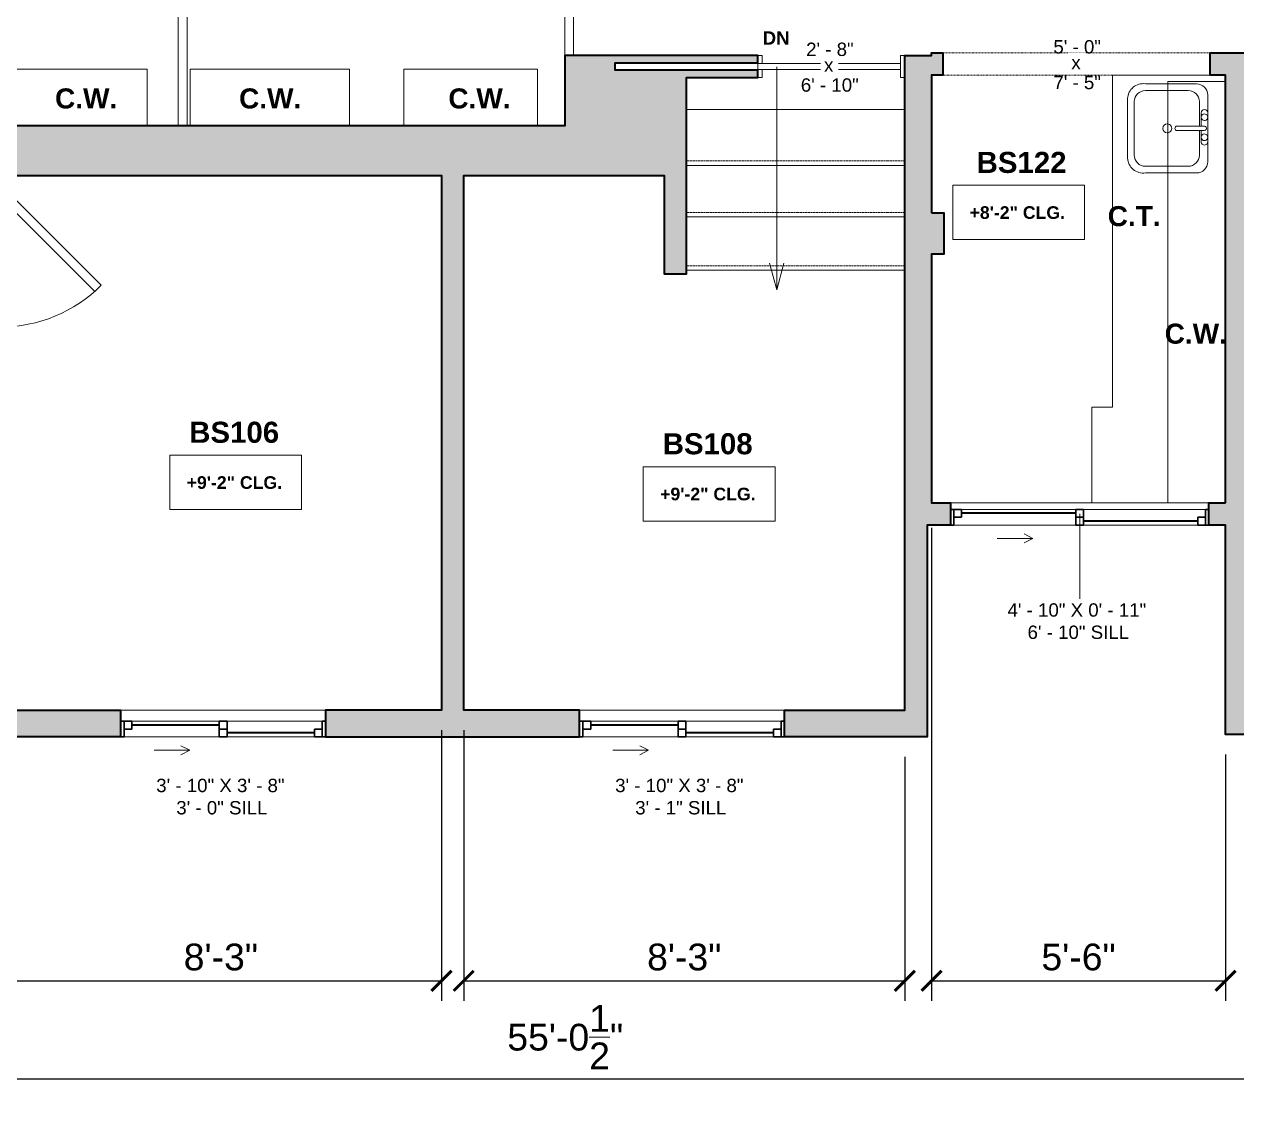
# Model space of a CAD drawing. Header units: inches. Extents: x -2078 to 106214, y -964 to 6385.
# Drawn here: x 90387 to 90659.1, y 3505.2 to 3746.4 of the extents above; entities that cross this region are included whole.
import ezdxf

# ---------------------------------------------------------------- set-up
doc = ezdxf.new("R2010")
doc.units = ezdxf.units.IN
doc.header["$MEASUREMENT"] = 0
doc.linetypes.add('Dash', pattern=[0.25, 0.125, -0.125])
doc.linetypes.add('Overhead 1_16_', pattern=[0.101562, 0.0625, -0.039062])
for name, color, linetype, lineweight in [('A-ANNO', 2, 'Continuous', 5), ('A-ANNO-DIMS-48', 1, 'Continuous', 9), ('A-DETAIL-2', 20, 'Continuous', 25), ('A-DOOR', 1, 'Continuous', 18), ('A-DOOR-HDLN', 1, 'Dash', 18), ('A-FIXT', 150, 'Continuous', 9), ('A-FLOR', 6, 'Continuous', 18), ('A-GLAZ', 2, 'Continuous', 30), ('A-STRS', 4, 'Continuous', 9), ('A-WALL', 3, 'Continuous', 40), ('A-WINDOWS', 2, 'Continuous', 18)]:
    doc.layers.add(name, color=color, linetype=linetype, lineweight=lineweight)
doc.layers.add('A-HATCH', color=9, linetype='Continuous')
doc.styles.add('Arial_1', font='arial.ttf', dxfattribs={"height": 0.0625})
doc.styles.add('Arial_2', font='arial.ttf', dxfattribs={"height": 3})
doc.styles.add('Arial_B', font='arialbd.ttf', dxfattribs={"height": 4.5})
doc.styles.add('Arial_B_2', font='arialbd.ttf', dxfattribs={"height": 0.125})
doc.styles.add('Arial_B_3', font='arialbd.ttf', dxfattribs={"height": 0.0625})
doc.styles.add('Arial_B_4', font='arialbd.ttf', dxfattribs={"height": 0.0625})
doc.styles.add('Jay Cad', font='arial.ttf', dxfattribs={"height": 0.125})
doc.dimstyles.new('Jay Cad - DIMS', dxfattribs={"dimtxt": 0.125, "dimasz": 0.09375, "dimexe": 0.09375, "dimexo": 0.09375, "dimgap": 0.046875, "dimtad": 1, "dimdec": 1, "dimzin": 0, "dimdsep": 46, "dimlunit": 4, "dimtxsty": 'Jay Cad', "dimblk": 'ARCHTICK', "dimcen": 0.09, "dimclrd": 1, "dimclre": 1, "dimclrt": 256, "dimadec": 0, "dimazin": 0, "dimtfac": 1, "dimtdec": 1, "dimtofl": 0, "dimtmove": 1, "dimatfit": 3, "dimfxl": 1, "dimtolj": 1, "dimtzin": 0, "dimarcsym": 0})

# ---------------------------------------------------------------- blocks, each defined once
blk = doc.blocks.new('JC_SLIDING WINDOW - DOUBLE - SLIDING WINDOW-1501931-2ND FLOOR PLAN - BUISNESS OFFCE')
at = {"layer": 'A-GLAZ'}
for p, q in [((-23, 2.85), (-23, -3.15)), ((-23, 2.85), (-20.5, 2.85)), ((-22.25, 2.85), (-22.25, -0.65)), ((-20.5, 2.85), (-20.5, 1.1)), ((-0.875, -0.65), (-0.875, 2.85)), ((-0.875, 2.85), (0.875, 2.85)), ((0.875, 2.85), (0.875, -0.65)), ((22.25, 2.85), (23, 2.85)), ((22.25, 2.85), (22.25, -0.65)), ((23, -3.15), (23, 2.85)), ((-20.5, 1.1), (-22.25, 1.1)), ((0.875, 1.1), (-0.875, 1.1)), ((20.5, 1.1), (20.5, -0.65)), ((22.25, 1.1), (20.5, 1.1)), ((-23, -0.65), (-22.25, -0.65)), ((-0.875, -0.65), (0.875, -0.65)), ((20.5, -0.65), (23, -0.65))]:
    blk.add_line(p, q, dxfattribs=at)
at = {"layer": 'A-GLAZ', "lineweight": 9}
for p, q in [((-20.5, 2.85), (-0.875, 2.85)), ((0.875, 2.85), (22.25, 2.85)), ((-22.25, -0.65), (-0.875, -0.65)), ((0.875, -0.65), (20.5, -0.65))]:
    blk.add_line(p, q, dxfattribs=at)
at = {"layer": 'A-GLAZ', "lineweight": 40}
for p, q in [((-20.5, 1.975), (-0.875, 1.975)), ((0.875, 0.225), (20.5, 0.225))]:
    blk.add_line(p, q, dxfattribs=at)
at = {"layer": 'A-WINDOWS'}
for p, q in [((7.5, 5.85), (9.5, 6.85)), ((7.5, 5.85), (9.5, 4.85)), ((7.5, 5.85), (15.5, 5.85)), ((23, 2.85), (-23, 2.85)), ((-23, -3.15), (23, -3.15))]:
    blk.add_line(p, q, dxfattribs=at)
blk = doc.blocks.new('JC_OPENING DOOR - 7 5 x 5-1511959-2ND FLOOR PLAN - BUISNESS OFFCE')
at = {"layer": 'A-DOOR-HDLN'}
for p, q in [((29.68, 2.5), (-30.32, 2.5)), ((-30.32, 2.5), (-30.32, -2.5)), ((29.68, -2.5), (29.68, 2.5)), ((-30.32, -2.5), (29.68, -2.5))]:
    blk.add_line(p, q, dxfattribs=at)
blk = doc.blocks.new('JC_POCKET DOOR - POCKET DOOR-1554600-2ND FLOOR PLAN - BUISNESS OFFCE')
at = {"layer": 'A-DOOR'}
for p, q in [((-17, 2.5), (-16, 2.5)), ((-17, -2.5), (-17, 2.5)), ((-16, 2.5), (-16, -2.5)), ((-16, 0.69), (16, 0.69)), ((-16, -0.69), (-16, 0.69)), ((15, 2.5), (16, 2.5)), ((15, 0.69), (15, 2.5)), ((16, 0.69), (15, 0.69)), ((16, 2.5), (16, 0.69)), ((16, 0.69), (16, -0.69)), ((-16, -2.5), (-17, -2.5)), ((16, -0.69), (-16, -0.69)), ((15, -0.69), (16, -0.69)), ((15, -2.5), (15, -0.69)), ((16, -2.5), (15, -2.5)), ((16, -0.69), (16, -2.5))]:
    blk.add_line(p, q, dxfattribs=at)
blk = doc.blocks.new('JC_DOOR_SINGLE PANEL - SINGLE DOOR-1512755-2ND FLOOR PLAN - BUISNESS OFFCE')
at = {"layer": 'A-DOOR', "lineweight": 30}
for p, q in [((-8.04, -24.21), (14.59, -1.59)), ((14.59, -1.59), (16, -3)), ((16, -3), (-6.63, -25.63)), ((-6.63, -25.63), (-8.04, -24.21))]:
    blk.add_line(p, q, dxfattribs=at)
at = {"layer": 'A-DOOR', "lineweight": 9}
blk.add_arc((16, -3), 32, 180, 225, dxfattribs=at)
blk = doc.blocks.new('JC_SLIDING WINDOW - DOUBLE - SLIDING WINDOW-1555250-2ND FLOOR PLAN - BUISNESS OFFCE')
at = {"layer": 'A-GLAZ'}
for p, q in [((-29, 2.35), (-29, -2.65)), ((-29, 2.35), (-26.5, 2.35)), ((-28.25, 2.35), (-28.25, -1.15)), ((-26.5, 0.6), (-28.25, 0.6)), ((-26.5, 2.35), (-26.5, 0.6)), ((-0.875, -1.15), (-0.875, 2.35)), ((-0.875, 2.35), (0.875, 2.35)), ((0.875, 0.6), (-0.875, 0.6)), ((0.875, 2.35), (0.875, -1.15)), ((26.5, 0.6), (26.5, -1.15)), ((28.25, 0.6), (26.5, 0.6)), ((28.25, 2.35), (29, 2.35)), ((28.25, 2.35), (28.25, -1.15)), ((29, -2.65), (29, 2.35)), ((-29, -1.15), (-28.25, -1.15)), ((-0.875, -1.15), (0.875, -1.15)), ((26.5, -1.15), (29, -1.15))]:
    blk.add_line(p, q, dxfattribs=at)
at = {"layer": 'A-GLAZ', "lineweight": 9}
for p, q in [((-26.5, 2.35), (-0.875, 2.35)), ((0.875, 2.35), (28.25, 2.35)), ((-28.25, -1.15), (-0.875, -1.15)), ((0.875, -1.15), (26.5, -1.15))]:
    blk.add_line(p, q, dxfattribs=at)
at = {"layer": 'A-GLAZ', "lineweight": 40}
for p, q in [((-26.5, 1.475), (-0.875, 1.475)), ((0.875, -0.275), (26.5, -0.275))]:
    blk.add_line(p, q, dxfattribs=at)
at = {"layer": 'A-WINDOWS'}
for p, q in [((10.5, 5.35), (12.5, 6.35)), ((10.5, 5.35), (12.5, 4.35)), ((10.5, 5.35), (18.5, 5.35)), ((29, 2.35), (-29, 2.35)), ((-29, -2.65), (29, -2.65))]:
    blk.add_line(p, q, dxfattribs=at)
blk = doc.blocks.new('Sink Vanity-Square - 20_ x 18_-669472-2ND FLOOR PLAN - BUISNESS OFFCE')
at = {"layer": 'A-FIXT'}
for p, q in [((8.12, 7.09), (-6.88, 7.09)), ((3.62, 7.09), (-2.88, 7.09)), ((-2.88, 5.59), (0.12, 5.59)), ((0.12, 6.33), (0.12, 0.22)), ((1.12, 6.33), (1.12, 0.22)), ((1.12, 5.59), (3.62, 5.59)), ((-9.38, 4.59), (-9.38, -6.91)), ((0.12, 5.22), (-5.38, 5.22)), ((6.62, 5.22), (1.12, 5.22)), ((10.62, -6.91), (10.62, 4.59)), ((-7.88, 2.72), (-7.88, -6.91)), ((9.12, -6.91), (9.12, 2.72)), ((-5.38, -9.41), (6.62, -9.41)), ((-6.06, -10.91), (7.3, -10.91))]:
    blk.add_line(p, q, dxfattribs=at)
for centre, radius, start, end in [((-6.88, 4.59), 2.5, 90, 180), ((-2.88, 6.34), 0.75, 90, 270), ((-1.88, 6.34), 0.75, 360, 180), ((-1.88, 6.34), 0.75, 180, 0), ((0.62, 6.33), 0.5, 360, 180), ((2.62, 6.34), 0.75, 360, 180), ((2.62, 6.34), 0.75, 180, 360), ((3.62, 6.34), 0.75, 270, 90), ((8.12, 4.59), 2.5, 360, 90), ((-5.38, 2.72), 2.5, 90, 180), ((6.62, 2.72), 2.5, 0, 90), ((0.62, 0.22), 0.5, 180, 0), ((0.62, -2), 1, 360, 180), ((0.62, -2), 1, 180, 0), ((-5.91, -7.4), 3.51, 171.8503, 267.5498), ((-5.38, -6.91), 2.5, 180, 270), ((6.62, -6.91), 2.5, 270, 0), ((7.15, -7.4), 3.51, 272.4502, 8.1497)]:
    blk.add_arc(centre, radius, start, end, dxfattribs=at)
blk = doc.blocks.new('Generic Models 8 - Generic Models 8-1539404-2ND FLOOR PLAN - BUISNESS OFFCE')
at = {"layer": 'A-FIXT', "linetype": 'Dash'}
for p, q in [((55.73, 78.83), (25.77, 78.83)), ((25.77, 78.83), (55.73, 78.83)), ((55.73, 66.08), (55.73, 78.83)), ((55.73, 78.83), (55.73, 66.08)), ((101.11, 78.83), (65.36, 78.83)), ((65.36, 78.83), (65.36, 66.08)), ((65.36, 66.08), (65.36, 78.83)), ((65.36, 78.83), (101.11, 78.83)), ((101.11, 66.08), (101.11, 78.83)), ((101.11, 78.83), (101.11, 66.08)), ((143.37, 78.83), (113.37, 78.83)), ((113.37, 78.83), (113.37, 66.08)), ((113.37, 66.08), (113.37, 78.83)), ((113.37, 78.83), (143.37, 78.83)), ((143.37, 66.08), (143.37, 78.83)), ((143.37, 78.83), (143.37, 66.08)), ((297.78, 76.06), (284.8, 76.06)), ((284.8, 76.06), (284.8, -18.5)), ((284.8, -18.5), (284.8, 76.06)), ((284.8, 76.06), (297.78, 76.06)), ((297.78, -18.5), (297.78, 76.06)), ((297.78, 76.06), (297.78, -18.5)), ((25.77, 66.08), (55.73, 66.08)), ((55.73, 66.08), (25.77, 66.08)), ((65.36, 66.08), (101.11, 66.08)), ((101.11, 66.08), (65.36, 66.08)), ((113.37, 66.08), (143.37, 66.08)), ((143.37, 66.08), (113.37, 66.08)), ((284.8, -18.5), (297.78, -18.5)), ((297.78, -18.5), (284.8, -18.5))]:
    blk.add_line(p, q, dxfattribs=at)
blk = doc.blocks.new('Generic Models 9 - Generic Models 9-1540027-2ND FLOOR PLAN - BUISNESS OFFCE')
at = {"layer": 'A-FIXT'}
for p, q in [((62.69, 66.08), (62.69, 139.38)), ((62.69, 139.38), (62.69, 66.08)), ((64.69, 139.38), (64.69, 66.08)), ((64.69, 66.08), (64.69, 139.38)), ((149.44, 66.08), (149.44, 90.51)), ((149.44, 90.51), (149.44, 66.08)), ((297.78, 77.5), (272.43, 77.5)), ((272.43, 77.5), (272.43, 2.93)), ((272.43, 2.93), (272.43, 77.5)), ((272.43, 77.5), (297.78, 77.5)), ((297.78, -18.5), (297.78, 77.5)), ((297.78, 77.5), (297.78, -18.5)), ((-24.06, 66.08), (62.69, 66.08)), ((62.69, 66.08), (-24.06, 66.08)), ((64.69, 66.08), (149.44, 66.08)), ((149.44, 66.08), (64.69, 66.08)), ((272.43, 2.93), (267.78, 2.93)), ((267.78, 2.93), (267.78, -18.5)), ((267.78, -18.5), (267.78, 2.93)), ((267.78, 2.93), (272.43, 2.93)), ((267.78, -18.5), (297.78, -18.5)), ((297.78, -18.5), (267.78, -18.5))]:
    blk.add_line(p, q, dxfattribs=at)
blk = doc.blocks.new('JC- existing door Tag_quad - JC- existing door Tag_quad-839775-2ND FLOOR PLAN - BUISNESS OFFCE')
at = {"layer": 'A-ANNO', "insert": (-0.0234, 0.0378), "char_height": 0.0625, "width": 0.0505, "attachment_point": 1, "style": 'Arial_2', "bg_fill": 3, "box_fill_scale": 1.25, "bg_fill_color": 256, "bg_fill_true_color": 13158600, "bg_fill_transparency": 0}
blk.add_mtext('x', dxfattribs=at)
blk = doc.blocks.new('_ArchTick')
at = {"color": 0, "linetype": 'ByBlock', "const_width": 0.15}
blk.add_lwpolyline([(-0.5, -0.5), (0.5, 0.5)], dxfattribs=at)
blk = doc.blocks.new('*D3198')
at = {"layer": 'A-ANNO-DIMS-48', "color": 1, "lineweight": -2, "transparency": 16777216}
for p, q in [((90590.6, 3633.39), (90590.6, 3527.18)), ((90656.6, 3582.5), (90656.6, 3527.18)), ((90590.6, 3531.68), (90656.6, 3531.68))]:
    blk.add_line(p, q, dxfattribs=at)
at = {"layer": 'Defpoints', "color": 0, "transparency": 16777216}
for p in [(90590.6, 3637.89), (90656.6, 3587), (90656.6, 3531.68)]:
    blk.add_point(p, dxfattribs=at)
at = {"layer": 'A-ANNO-DIMS-48', "color": 1, "lineweight": -2, "transparency": 16777216, "xscale": 4.5, "yscale": 4.5, "zscale": 4.5, "rotation": 180}
blk.add_blockref('_ArchTick', (90590.6, 3531.68), dxfattribs=at)
at = {"layer": 'A-ANNO-DIMS-48', "color": 1, "lineweight": -2, "transparency": 16777216, "xscale": 4.5, "yscale": 4.5, "zscale": 4.5}
blk.add_blockref('_ArchTick', (90656.6, 3531.68), dxfattribs=at)
at = {"layer": 'A-ANNO-DIMS-48', "color": 2, "transparency": 16777216, "insert": (90623.6, 3536.99), "char_height": 6, "width": 0.4008, "attachment_point": 5, "style": 'Jay Cad'}
blk.add_mtext('\\A1;5\'-6"', dxfattribs=at)
blk = doc.blocks.new('*D3199')
at = {"layer": 'A-ANNO-DIMS-48', "color": 1, "lineweight": -2, "transparency": 16777216}
for p, q in [((90485.6, 3587.94), (90485.6, 3527.18)), ((90584.6, 3581.94), (90584.6, 3527.18)), ((90485.6, 3531.68), (90584.6, 3531.68))]:
    blk.add_line(p, q, dxfattribs=at)
at = {"layer": 'Defpoints', "color": 0, "transparency": 16777216}
for p in [(90485.6, 3592.44), (90584.6, 3586.44), (90584.6, 3531.68)]:
    blk.add_point(p, dxfattribs=at)
at = {"layer": 'A-ANNO-DIMS-48', "color": 1, "lineweight": -2, "transparency": 16777216, "xscale": 4.5, "yscale": 4.5, "zscale": 4.5, "rotation": 180}
blk.add_blockref('_ArchTick', (90485.6, 3531.68), dxfattribs=at)
at = {"layer": 'A-ANNO-DIMS-48', "color": 1, "lineweight": -2, "transparency": 16777216, "xscale": 4.5, "yscale": 4.5, "zscale": 4.5}
blk.add_blockref('_ArchTick', (90584.6, 3531.68), dxfattribs=at)
at = {"layer": 'A-ANNO-DIMS-48', "color": 2, "transparency": 16777216, "insert": (90535.1, 3536.99), "char_height": 6, "width": 0.4008, "attachment_point": 5, "style": 'Jay Cad'}
blk.add_mtext('\\A1;8\'-3"', dxfattribs=at)
blk = doc.blocks.new('*D3200')
at = {"layer": 'A-ANNO-DIMS-48', "color": 1, "lineweight": -2, "transparency": 16777216}
for p, q in [((90480.6, 3587.94), (90480.6, 3527.18)), ((90381.6, 3586.15), (90381.6, 3527.18)), ((90381.6, 3531.68), (90480.6, 3531.68))]:
    blk.add_line(p, q, dxfattribs=at)
at = {"layer": 'Defpoints', "color": 0, "transparency": 16777216}
for p in [(90480.6, 3592.44), (90381.6, 3590.65), (90480.6, 3531.68)]:
    blk.add_point(p, dxfattribs=at)
at = {"layer": 'A-ANNO-DIMS-48', "color": 1, "lineweight": -2, "transparency": 16777216, "xscale": 4.5, "yscale": 4.5, "zscale": 4.5, "rotation": 180}
blk.add_blockref('_ArchTick', (90381.6, 3531.68), dxfattribs=at)
at = {"layer": 'A-ANNO-DIMS-48', "color": 1, "lineweight": -2, "transparency": 16777216, "xscale": 4.5, "yscale": 4.5, "zscale": 4.5}
blk.add_blockref('_ArchTick', (90480.6, 3531.68), dxfattribs=at)
at = {"layer": 'A-ANNO-DIMS-48', "color": 2, "transparency": 16777216, "insert": (90431.1, 3536.99), "char_height": 6, "width": 0.4008, "attachment_point": 5, "style": 'Jay Cad'}
blk.add_mtext('\\A1;8\'-3"', dxfattribs=at)
blk = doc.blocks.new('*D3208')
at = {"layer": 'A-ANNO-DIMS-48', "color": 1, "lineweight": -2, "transparency": 16777216}
for p, q in [((90178.17, 3636.08), (90178.17, 3505.2)), ((90838.6, 3588.5), (90838.6, 3505.2)), ((90178.17, 3509.7), (90838.6, 3509.7))]:
    blk.add_line(p, q, dxfattribs=at)
at = {"layer": 'Defpoints', "color": 0, "transparency": 16777216}
for p in [(90178.17, 3640.58), (90838.6, 3593), (90838.6, 3509.7)]:
    blk.add_point(p, dxfattribs=at)
at = {"layer": 'A-ANNO-DIMS-48', "color": 1, "lineweight": -2, "transparency": 16777216, "xscale": 4.5, "yscale": 4.5, "zscale": 4.5, "rotation": 180}
blk.add_blockref('_ArchTick', (90178.17, 3509.7), dxfattribs=at)
at = {"layer": 'A-ANNO-DIMS-48', "color": 1, "lineweight": -2, "transparency": 16777216, "xscale": 4.5, "yscale": 4.5, "zscale": 4.5}
blk.add_blockref('_ArchTick', (90838.6, 3509.7), dxfattribs=at)
at = {"layer": 'A-ANNO-DIMS-48', "color": 2, "transparency": 16777216, "insert": (90508.39, 3519.03), "char_height": 6, "width": 0.8352, "attachment_point": 5, "style": 'Jay Cad'}
blk.add_mtext('\\A1;55\'-0{\\H1x;\\S1/2;}"', dxfattribs=at)

msp = doc.modelspace()

# ---------------------------------------------------------------- hatches: boundary and pattern name
at = {"layer": 'A-HATCH'}
for points in [[(90551.602, 3734.439), (90551.602, 3736.126), (90519.602, 3736.126), (90519.602, 3737.751), (90551.602, 3737.751), (90551.602, 3739.439), (90508.262, 3739.439), (90508.262, 3734.439), (90535.602, 3734.439)], [(90584.602, 3639.004), (90590.602, 3639.004), (90590.602, 3739.439), (90584.602, 3739.439), (90584.602, 3685.751)], [(90656.602, 3587.004), (90661.602, 3587.004), (90661.602, 3740.004), (90656.602, 3740.004), (90656.602, 3606.54)], [(90531.084, 3718.586), (90531.084, 3734.439), (90508.262, 3734.439), (90508.262, 3718.586)], [(90530.602, 3690.364), (90535.602, 3690.364), (90535.602, 3734.439), (90530.602, 3734.439), (90530.602, 3712.439)], [(90530.602, 3712.439), (90530.602, 3723.586), (90309.847, 3723.586), (90309.847, 3712.439), (90513.262, 3712.439)], [(90508.262, 3718.586), (90508.262, 3723.586), (90329.762, 3723.586), (90329.762, 3718.586), (90505.257, 3718.586)], [(90485.602, 3592.439), (90485.602, 3712.439), (90480.602, 3712.439), (90480.602, 3592.439)], [(90593.328, 3694.799), (90593.328, 3704.049), (90588.328, 3704.049), (90588.328, 3694.799)], [(90584.602, 3586.439), (90589.602, 3586.439), (90589.602, 3634.004), (90584.602, 3634.004), (90584.602, 3592.439)]]:
    msp.add_hatch(color=256, dxfattribs=at).paths.add_polyline_path(points)
h = msp.add_hatch(color=256, dxfattribs=at)
h.paths.add_polyline_path([(90656.602, 3735.004), (90656.602, 3740.004), (90653.102, 3740.004), (90653.102, 3735.004)])
h.paths.add_polyline_path([(90593.102, 3735.004), (90593.102, 3740.004), (90590.602, 3740.004), (90590.602, 3735.004)])
h = msp.add_hatch(color=256, dxfattribs=at)
h.paths.add_polyline_path([(90652.852, 3634.004), (90656.602, 3634.004), (90656.602, 3639.004), (90652.852, 3639.004), (90652.852, 3634.288)])
h.paths.add_polyline_path([(90589.602, 3634.004), (90594.852, 3634.004), (90594.852, 3639.004), (90584.602, 3639.004), (90584.602, 3634.004)])
h = msp.add_hatch(color=256, dxfattribs=at)
h.paths.add_polyline_path([(90557.602, 3586.439), (90584.602, 3586.439), (90584.602, 3592.439), (90557.602, 3592.439)])
h.paths.add_polyline_path([(90511.602, 3586.439), (90511.602, 3592.439), (90454.602, 3592.439), (90454.602, 3586.439)])
h.paths.add_polyline_path([(90408.602, 3586.439), (90408.602, 3592.439), (90368.602, 3592.439), (90368.602, 3586.439), (90386.457, 3586.439)])
h.paths.add_polyline_path([(90327.057, 3586.439), (90334.602, 3586.439), (90334.602, 3592.439), (90291.602, 3592.439), (90291.602, 3586.439), (90297.357, 3586.439)])

# ---------------------------------------------------------------- linework, layer by layer
at = {"layer": 'A-ANNO'}
for p, q in [((90555.874, 3686.797), (90555.874, 3736.869)), ((90555.874, 3686.797), (90554.267, 3692.797)), ((90555.874, 3686.797), (90557.482, 3692.797)), ((90623.852, 3636.504), (90623.899, 3617.427))]:
    msp.add_line(p, q, dxfattribs=at)
at = {"layer": 'A-ANNO', "flags": 128}
for points in [[(90595.36, 3710.259), (90624.916, 3710.259), (90624.916, 3698.07), (90595.36, 3698.07)], [(90419.638, 3649.65), (90449.193, 3649.65), (90449.193, 3637.461), (90419.638, 3637.461)], [(90525.909, 3647.071), (90555.465, 3647.071), (90555.465, 3634.882), (90525.909, 3634.882)]]:
    msp.add_lwpolyline(points, close=True, dxfattribs=at)
at = {"layer": 'A-DETAIL-2'}
msp.add_line((90510.262, 3739.439), (90508.262, 3739.439), dxfattribs=at)
at = {"layer": 'A-FLOR'}
msp.add_line((90535.602, 3727.314), (90584.602, 3727.314), dxfattribs=at)
at = {"layer": 'A-STRS'}
for p, q in [((90535.602, 3727.314), (90584.602, 3727.314)), ((90535.602, 3714.73), (90584.602, 3714.73)), ((90535.602, 3703.185), (90584.602, 3703.185)), ((90535.602, 3691.185), (90584.602, 3691.185))]:
    msp.add_line(p, q, dxfattribs=at)
at = {"layer": 'A-STRS', "linetype": 'Overhead 1_16_'}
for p, q in [((90535.602, 3715.73), (90584.602, 3715.73)), ((90535.602, 3704.185), (90584.602, 3704.185)), ((90535.602, 3692.185), (90584.602, 3692.185))]:
    msp.add_line(p, q, dxfattribs=at)
at = {"layer": 'A-WALL', "lineweight": 0}
for points in [[(90508.262, 3739.439), (90508.262, 3797.189), (90487.262, 3797.189), (90487.262, 3799.189), (90510.262, 3799.189), (90510.262, 3739.439)], [(90421.512, 3723.586), (90421.512, 3796.886), (90420.375, 3796.886), (90420.375, 3798.886), (90424.518, 3798.886), (90424.518, 3796.886), (90423.512, 3796.886), (90423.512, 3723.586)]]:
    msp.add_lwpolyline(points, dxfattribs=at)
at = {"layer": 'A-WALL'}
msp.add_lwpolyline([(90381.602, 3712.439), (90480.602, 3712.439), (90480.602, 3592.439), (90454.602, 3592.439), (90454.602, 3586.439), (90511.602, 3586.439), (90511.602, 3592.439), (90485.602, 3592.439), (90485.602, 3712.439), (90530.602, 3712.439), (90530.602, 3690.364), (90535.602, 3690.364), (90535.602, 3734.439), (90551.602, 3734.439), (90551.602, 3736.126), (90519.602, 3736.126), (90519.602, 3737.751), (90551.602, 3737.751), (90551.602, 3739.439), (90510.262, 3739.439), (90508.262, 3739.439), (90508.262, 3723.586), (90423.512, 3723.586), (90421.512, 3723.586), (90334.762, 3723.586)], dxfattribs=at)
for points in [[(90656.602, 3639.004), (90656.602, 3735.004), (90653.102, 3735.004), (90653.102, 3740.004), (90661.602, 3740.004), (90661.602, 3685.004), (90665.102, 3685.004), (90665.102, 3680.004), (90661.602, 3680.004), (90661.602, 3593.004), (90737.602, 3593.004), (90737.602, 3587.004), (90656.602, 3587.004), (90656.602, 3634.004), (90652.852, 3634.004), (90652.852, 3639.004)], [(90363.718, 3676.439), (90375.602, 3676.439), (90375.602, 3678.439), (90381.602, 3678.439), (90381.602, 3592.439), (90408.602, 3592.439), (90408.602, 3586.439), (90368.602, 3586.439), (90368.602, 3592.439), (90375.602, 3592.439), (90375.602, 3670.439), (90363.718, 3670.439)]]:
    msp.add_lwpolyline(points, close=True, dxfattribs=at)

# ---------------------------------------------------------------- block references
at = {"layer": 'A-DETAIL-2'}
for name in ['Generic Models 8 - Generic Models 8-1539404-2ND FLOOR PLAN - BUISNESS OFFCE', 'Generic Models 9 - Generic Models 9-1540027-2ND FLOOR PLAN - BUISNESS OFFCE']:
    msp.add_blockref(name, (90358.821, 3657.503), dxfattribs=at)
at = {"layer": 'A-DOOR'}
for name, p, rotation in [('JC_POCKET DOOR - POCKET DOOR-1554600-2ND FLOOR PLAN - BUISNESS OFFCE', (90567.602, 3736.939), 180), ('JC_OPENING DOOR - 7 5 x 5-1511959-2ND FLOOR PLAN - BUISNESS OFFCE', (90622.779, 3737.504), 180), ('JC_DOOR_SINGLE PANEL - SINGLE DOOR-1512755-2ND FLOOR PLAN - BUISNESS OFFCE', (90378.602, 3694.439), 89.99999999999991)]:
    msp.add_blockref(name, p, dxfattribs=dict(at, rotation=rotation))
at = {"layer": 'A-FIXT', "rotation": 269.9999999999997}
msp.add_blockref('Sink Vanity-Square - 20_ x 18_-669472-2ND FLOOR PLAN - BUISNESS OFFCE', (90645.509, 3723.666), dxfattribs=at)
at = {"layer": 'A-WINDOWS', "rotation": 180}
for name, p in [('JC_SLIDING WINDOW - DOUBLE - SLIDING WINDOW-1555250-2ND FLOOR PLAN - BUISNESS OFFCE', (90623.852, 3636.354)), ('JC_SLIDING WINDOW - DOUBLE - SLIDING WINDOW-1501931-2ND FLOOR PLAN - BUISNESS OFFCE', (90431.602, 3589.289)), ('JC_SLIDING WINDOW - DOUBLE - SLIDING WINDOW-1501931-2ND FLOOR PLAN - BUISNESS OFFCE', (90534.602, 3589.289))]:
    msp.add_blockref(name, p, dxfattribs=at)

# ---------------------------------------------------------------- texts
at = {"layer": 'A-ANNO', "attachment_point": 1}
for s, insert, char_height, width, style in [('DN', (90552.681, 3744.83), 3, 7.575, 'Arial_B_4'), ('2\' - 8"', (90562.447, 3742.292), 3, 13.4835, 'Arial_1'), ('5\' - 0"', (90617.947, 3742.857), 3, 13.4835, 'Arial_1'), ('6\' - 10"', (90561.256, 3734.28), 3, 16.362, 'Arial_1'), ('7\' - 5"', (90617.947, 3734.846), 3, 13.4835, 'Arial_1'), ('C.W.', (90393.876, 3732.015), 4.5, 16.968, 'Arial_B'), ('C.W.', (90435.18, 3732.015), 4.5, 16.968, 'Arial_B'), ('C.W.', (90482.152, 3732.015), 4.5, 16.968, 'Arial_B'), ('BS122', (90600.717, 3717.768), 4.7244, 35.451, 'Arial_B_2'), ('+8\'-2" CLG.', (90599.14, 3705.564), 2.83465, 26.5125, 'Arial_B_3'), ('C.T.', (90630.141, 3705.591), 4.5, 14.6955, 'Arial_B'), ('C.W.', (90642.928, 3679.208), 4.5, 16.968, 'Arial_B'), ('BS106', (90423.991, 3657.186), 4.7244, 35.9055, 'Arial_B_2'), ('BS108', (90530.263, 3654.606), 4.7244, 35.9055, 'Arial_B_2'), ('+9\'-2" CLG.', (90423.417, 3644.955), 2.83465, 26.5125, 'Arial_B_3'), ('+9\'-2" CLG.', (90529.689, 3642.376), 2.83465, 26.5125, 'Arial_B_3'), ('4\' - 10" X 0\' - 11"', (90607.647, 3616.427), 3, 39.2385, 'Arial_1'), ('6\' - 10" SILL', (90612.147, 3611.427), 3, 28.482, 'Arial_1'), ('3\' - 10" X 3\' - 8"', (90416.588, 3577.035), 3, 36.36, 'Arial_1'), ('3\' - 10" X 3\' - 8"', (90519.588, 3577.035), 3, 36.36, 'Arial_1'), ('3\' - 0" SILL', (90421.088, 3572.035), 3, 25.6035, 'Arial_1'), ('3\' - 1" SILL', (90524.088, 3572.035), 3, 25.6035, 'Arial_1')]:
    msp.add_mtext(s, dxfattribs=dict(at, insert=insert, char_height=char_height, width=width, style=style))

# ---------------------------------------------------------------- dimensions: what is measured, and where the dimension line sits
at = {"layer": 'A-ANNO-DIMS-48'}
for base, p1, p2, picture, middle in [((90838.602, 3509.704), (90178.169, 3640.581), (90838.602, 3593.004), '*D3208', (90508.386, 3519.03)), ((90656.602, 3531.675), (90590.602, 3637.895), (90656.602, 3587.004), '*D3198', (90623.602, 3536.989)), ((90480.602, 3531.675), (90381.602, 3590.653), (90480.602, 3592.439), '*D3200', (90431.102, 3536.991)), ((90584.602, 3531.675), (90485.602, 3592.439), (90584.602, 3586.439), '*D3199', (90535.102, 3536.991))]:
    dim = msp.add_linear_dim(base=base, p1=p1, p2=p2, dimstyle='Jay Cad - DIMS', override={"dimclrt": 2}, dxfattribs=at)
    dim.commit()
    dim.dimension.update_dxf_attribs({"geometry": picture, "text_midpoint": middle})

# ---------------------------------------------------------------- next in the draw order: block references
at = {"layer": 'A-ANNO', "xscale": 48, "yscale": 48, "zscale": 48}
for p in [(90567.602, 3736.939), (90623.102, 3737.504)]:
    msp.add_blockref('JC- existing door Tag_quad - JC- existing door Tag_quad-839775-2ND FLOOR PLAN - BUISNESS OFFCE', p, dxfattribs=at)

# ---------------------------------------------------------------- next in the draw order: linework, layer by layer
at = {"layer": 'A-WALL'}
msp.add_lwpolyline([(90590.602, 3704.049), (90593.328, 3704.049), (90593.328, 3694.799), (90590.602, 3694.799), (90590.602, 3639.004), (90594.852, 3639.004), (90594.852, 3634.004), (90589.602, 3634.004), (90589.602, 3586.439), (90557.602, 3586.439), (90557.602, 3592.439), (90584.602, 3592.439), (90584.602, 3739.439), (90590.602, 3739.439), (90590.602, 3740.004), (90593.102, 3740.004), (90593.102, 3735.004), (90590.602, 3735.004)], close=True, dxfattribs=at)

doc.saveas('drawing.dxf')
